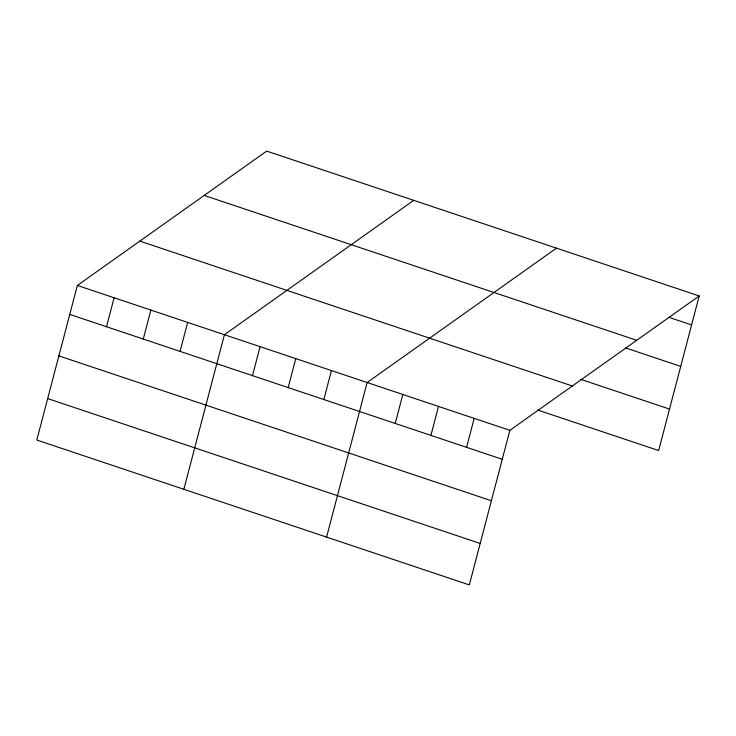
<?xml version="1.0" encoding="UTF-8"?>
<svg xmlns="http://www.w3.org/2000/svg" width="736" height="736" viewBox="0 0 736 736"><rect width="100%" height="100%" fill="white"/><g stroke="black" fill="none" stroke-linecap="round" stroke-linejoin="round"><path stroke-width="1.1" d="M77.354 285.458L36.8 440.036L469.31 584.908L509.864 430.33L699.2 295.964L266.69 151.092L77.354 285.458L509.864 430.33M106.518 326.747L114.117 297.776M143.281 339.057L150.88 310.086M180.044 351.376L187.643 322.405M183.853 489.293L224.406 334.714L413.742 200.348M252.485 375.636L260.084 346.665M288.172 387.587L295.771 358.616M323.849 399.547L331.448 370.576M326.582 537.105L367.135 382.527L556.471 248.152M395.214 423.448L402.813 394.478M430.9 435.399L438.5 406.428M466.578 447.35L474.177 418.379M699.2 295.964L658.646 450.542L537.547 409.98M668.895 317.326L691.601 324.935M204.212 195.436L636.714 340.308M625.582 347.907L680.726 366.381M580.86 379.39L669.521 409.087M139.831 241.123L572.341 385.986M69.754 314.428L502.265 459.301M58.88 355.884L491.39 500.747M47.674 398.59L480.185 543.453"/></g></svg>
